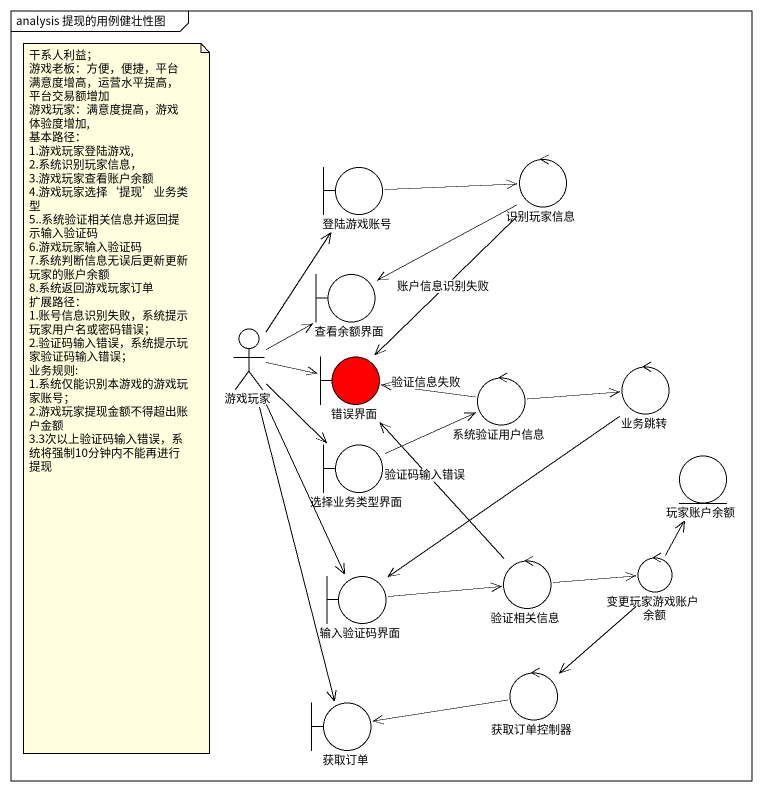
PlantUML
@startuml
mainframe analysis 提现的用例健壮性图
boundary 登陆游戏账号
control 识别玩家信息
boundary 查看余额界面
actor 游戏玩家
boundary 错误界面 #FF0000
control 系统验证用户信息
control 业务跳转
boundary 选择业务类型界面
entity 玩家账户余额
boundary 输入验证码界面
control 验证相关信息
control 变更玩家游戏账户余额
control 获取订单控制器
boundary 获取订单
登陆游戏账号 -right-> 识别玩家信息
识别玩家信息 -left-> 查看余额界面
识别玩家信息 --> 错误界面 : 账户信息识别失败
游戏玩家 -up-> 登陆游戏账号
游戏玩家 -up-> 查看余额界面
游戏玩家 -right-> 错误界面
游戏玩家 --> 选择业务类型界面
游戏玩家 --> 输入验证码界面
游戏玩家 --> 获取订单
系统验证用户信息 -left-> 错误界面 : 验证信息失败
系统验证用户信息 -right-> 业务跳转
业务跳转 --> 输入验证码界面
选择业务类型界面 -right-> 系统验证用户信息
输入验证码界面 -right-> 验证相关信息
验证相关信息 -up-> 错误界面 : 验证码输入错误
验证相关信息 -right-> 变更玩家游戏账户余额
变更玩家游戏账户余额 -up-> 玩家账户余额
变更玩家游戏账户余额 --> 获取订单控制器
获取订单控制器 -left-> 获取订单
note as N1
  干系人利益；
  游戏老板：方便，便捷，平台满意度增高，运营水平提高，平台交易额增加
  游戏玩家：满意度提高，游戏体验度增加,
  基本路径：
  1.游戏玩家登陆游戏,
  2.系统识别玩家信息，
  3.游戏玩家查看账户余额
  4.游戏玩家选择‘提现’业务类型
  5..系统验证相关信息并返回提示输入验证码
  6.游戏玩家输入验证码
  7.系统判断信息无误后更新更新玩家的账户余额
  8.系统返回游戏玩家订单
  扩展路径：
  1.账号信息识别失败，系统提示玩家用户名或密码错误；
  2.验证码输入错误，系统提示玩家验证码输入错误；
  业务规则:
  1.系统仅能识别本游戏的游戏玩家账号；
  2.游戏玩家提现金额不得超出账户金额
  3.3次以上验证码输入错误，系统将强制10分钟内不能再进行提现
end note
@enduml
